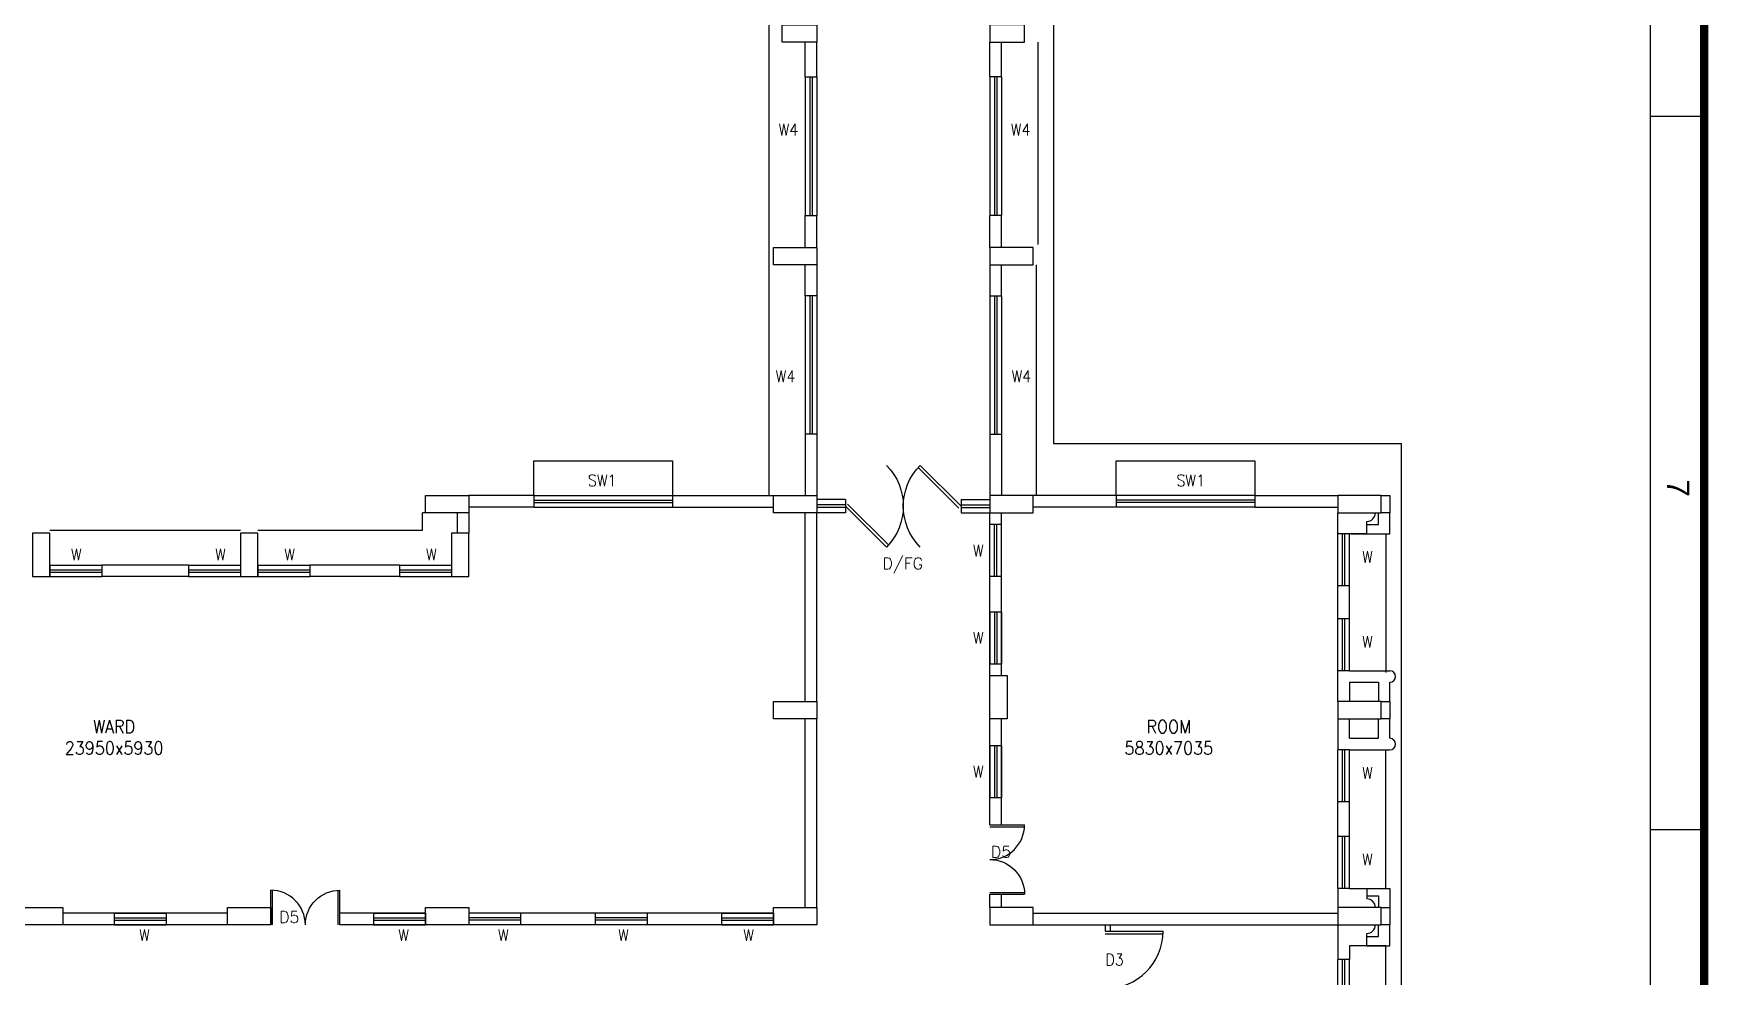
# Model space of a CAD drawing. Extents: x 10161149 to 10263331, y -3696053 to -3547728.
# Drawn here: x 10234311 to 10263331, y -3636757 to -3620428 of the extents above; entities that cross this region are included whole.
import ezdxf
from ezdxf.enums import TextEntityAlignment as Align

# ---------------------------------------------------------------- set-up
doc = ezdxf.new("R2010")
doc.units = 0
doc.header["$MEASUREMENT"] = 0
doc.linetypes.add('DASHED', pattern=[0.75, 0.5, -0.25])
for name, color, linetype in [('25', 6, 'CONTINUOUS'), ('5', 3, 'CONTINUOUS'), ('COL', 2, 'CONTINUOUS'), ('DAS', 1, 'DASHED'), ('DIM', 8, 'CONTINUOUS'), ('dim1', 5, 'CONTINUOUS'), ('DOOR', 31, 'CONTINUOUS'), ('Exi. Walls', 170, 'CONTINUOUS'), ('TITLE', 7, 'CONTINUOUS'), ('TXW', 6, 'CONTINUOUS'), ('Window', 4, 'CONTINUOUS')]:
    doc.layers.add(name, color=color, linetype=linetype)
doc.styles.add('ROMANS', font='arial.ttf')
doc.styles.get("Standard").update_dxf_attribs({"font": 'romans.shx'})

# ---------------------------------------------------------------- blocks, each defined once
blk = doc.blocks.new('WINP')
at = {"layer": 'Window'}
for p, q in [((0, 0), (0, 1)), ((0, 1), (1, 1)), ((1, 0), (1, 1)), ((0, 0.6), (1, 0.6)), ((0, 0.4), (1, 0.4)), ((0, 0), (1, 0))]:
    blk.add_line(p, q, dxfattribs=at)
blk = doc.blocks.new('DOORP')
at = {"layer": 'DOOR'}
for p, q in [((0, 0), (0, 1)), ((0.05, 0), (0.05, 0.999))]:
    blk.add_line(p, q, dxfattribs=at)
at = {"layer": 'DOOR', "color": 145}
blk.add_arc((0, 0), 1, 0, 90, dxfattribs=at)
blk = doc.blocks.new('A$C66962185')
at = {"layer": 'TITLE', "color": 7}
for p, q in [((181.423, -140930.66), (181.423, -140928.365)), ((211.686, -140930.66), (211.686, -140928.365))]:
    blk.add_line(p, q, dxfattribs=at)
at = {"layer": 'TITLE'}
blk.add_line((2.142, -140930.66), (360.704, -140930.66), dxfattribs=at)
at = {"layer": 'TITLE', "color": 7, "const_width": 0.355}
blk.add_lwpolyline([(363, -140928.365), (363, -141178.329), (0, -141178.329), (0, -140928.365)], close=True, dxfattribs=at)
at = {"layer": 'TITLE', "color": 7, "style": 'ROMANS'}
blk.add_text('7', height=0.952, dxfattribs=at).set_placement((197.2, -140929.478), align=Align.MIDDLE)

msp = doc.modelspace()

# ---------------------------------------------------------------- linework, layer by layer
at = {"layer": '25'}
for p, q in [((10248381, -3628498), (10247881, -3628498)), ((10248381, -3628590), (10247881, -3628590)), ((10248381, -3628636), (10247881, -3628636)), ((10250381, -3628498), (10250881, -3628498)), ((10250381, -3628590), (10250881, -3628590)), ((10250381, -3628636), (10250881, -3628636)), ((10248381, -3628728), (10247881, -3628728)), ((10250381, -3628728), (10250881, -3628728))]:
    msp.add_line(p, q, dxfattribs=at)
for points in [[(10257411, -3629093), (10257811, -3629093), (10257811, -3628728)], [(10257411, -3635233), (10257811, -3635233), (10257811, -3635563)], [(10257411, -3636228), (10257811, -3636228), (10257811, -3635863)]]:
    msp.add_lwpolyline(points, dxfattribs=at)
at = {"layer": 'COL', "color": 2}
for points in [[(10247281, -3620578), (10247281, -3620278), (10247881, -3620278), (10247881, -3620578)], [(10251481, -3620578), (10251481, -3620278), (10250881, -3620278), (10250881, -3620578)], [(10247131, -3624433), (10247131, -3624133), (10247881, -3624133), (10247881, -3624433)], [(10251631, -3624433), (10251631, -3624133), (10250881, -3624133), (10250881, -3624433)], [(10241101, -3628728), (10241101, -3628428), (10241851, -3628428), (10241851, -3628728)], [(10247131, -3628728), (10247131, -3628428), (10247881, -3628428), (10247881, -3628728)], [(10251631, -3628728), (10251631, -3628428), (10250881, -3628428), (10250881, -3628728)], [(10257661, -3628728), (10257661, -3628428), (10256911, -3628428), (10256911, -3628728)], [(10234596, -3629083), (10234296, -3629083), (10234296, -3629833), (10234596, -3629833)], [(10238196, -3629083), (10237896, -3629083), (10237896, -3629833), (10238196, -3629833)], [(10241851, -3629083), (10241551, -3629083), (10241551, -3629833), (10241851, -3629833)], [(10251181, -3632298), (10250881, -3632298), (10250881, -3631548), (10251181, -3631548)], [(10247131, -3632298), (10247131, -3631998), (10247881, -3631998), (10247881, -3632298)], [(10257661, -3632298), (10257661, -3631998), (10256911, -3631998), (10256911, -3632298)], [(10234071, -3635863), (10234071, -3635563), (10234821, -3635563), (10234821, -3635863)], [(10237671, -3635863), (10237671, -3635563), (10238421, -3635563), (10238421, -3635863)], [(10241101, -3635863), (10241101, -3635563), (10241851, -3635563), (10241851, -3635863)], [(10247131, -3635863), (10247131, -3635563), (10247881, -3635563), (10247881, -3635863)], [(10251631, -3635863), (10251631, -3635563), (10250881, -3635563), (10250881, -3635863)], [(10257661, -3635863), (10257661, -3635563), (10256911, -3635563), (10256911, -3635863)]]:
    msp.add_lwpolyline(points, close=True, dxfattribs=at)
at = {"layer": 'DAS', "linetype": 'Continuous'}
for p, q in [((10251981, -3611173), (10251981, -3627528)), ((10247051, -3611773), (10247051, -3628428)), ((10251711, -3620578), (10251711, -3624083)), ((10251681, -3624433), (10251681, -3628428)), ((10251981, -3627528), (10258011, -3627528)), ((10258011, -3670543), (10258011, -3627528)), ((10241051, -3629033), (10241051, -3628728)), ((10241101, -3628728), (10241051, -3628728)), ((10237896, -3629033), (10234596, -3629033)), ((10241051, -3629033), (10238196, -3629033))]:
    msp.add_line(p, q, dxfattribs=at)
for points in [[(10242981, -3628428), (10242981, -3627828), (10245381, -3627828), (10245381, -3628428)], [(10253071, -3628428), (10253071, -3627828), (10255471, -3627828), (10255471, -3628428)], [(10257411, -3629093), (10257741, -3629093), (10257741, -3631493)], [(10257411, -3635233), (10257741, -3635233), (10257741, -3632833)], [(10257411, -3638498), (10257741, -3638498), (10257741, -3636228), (10257411, -3636228)]]:
    msp.add_lwpolyline(points, dxfattribs=at)
at = {"layer": 'DIM'}
msp.add_lwpolyline([(10257411, -3628928), (10257611, -3628928), (10257611, -3628728)], dxfattribs=at)
at = {"layer": 'dim1'}
for points in [[(10257411, -3635363), (10257611, -3635363), (10257611, -3635563)], [(10257411, -3636063), (10257611, -3636063), (10257611, -3635863)]]:
    msp.add_lwpolyline(points, dxfattribs=at)
at = {"layer": 'Exi. Walls'}
for p, q in [((10247681, -3621178), (10247681, -3620578)), ((10247881, -3621178), (10247881, -3620578)), ((10250881, -3621178), (10250881, -3620578)), ((10251081, -3621178), (10251081, -3620578)), ((10247681, -3624133), (10247681, -3623578)), ((10247881, -3624133), (10247881, -3623578)), ((10250881, -3624133), (10250881, -3623578)), ((10251081, -3624133), (10251081, -3623578)), ((10247681, -3624968), (10247681, -3624433)), ((10247881, -3624433), (10247881, -3624968)), ((10250881, -3624433), (10250881, -3624968)), ((10251081, -3624968), (10251081, -3624433)), ((10247681, -3627368), (10247681, -3628428)), ((10247881, -3627368), (10247881, -3628428)), ((10250881, -3627368), (10250881, -3628428)), ((10251081, -3627368), (10251081, -3628428)), ((10242981, -3628428), (10241851, -3628428)), ((10242981, -3628628), (10241851, -3628628)), ((10245381, -3628428), (10247131, -3628428)), ((10245381, -3628628), (10247131, -3628628)), ((10248381, -3628498), (10248381, -3628728)), ((10250381, -3628498), (10250381, -3628728)), ((10253071, -3628428), (10251631, -3628428)), ((10253071, -3628628), (10251631, -3628628)), ((10255471, -3628428), (10256911, -3628428)), ((10255471, -3628628), (10256911, -3628628)), ((10241651, -3628728), (10241651, -3629083)), ((10241851, -3628728), (10241851, -3629083)), ((10247681, -3631998), (10247681, -3628728)), ((10247881, -3631998), (10247881, -3628728)), ((10250881, -3631548), (10250881, -3628728)), ((10251081, -3631548), (10251081, -3628728)), ((10256911, -3629093), (10256911, -3628728)), ((10257411, -3629093), (10257411, -3628878)), ((10257411, -3629093), (10256911, -3629093)), ((10257141, -3629093), (10257411, -3629093)), ((10236996, -3629633), (10235496, -3629633)), ((10236996, -3629833), (10235496, -3629833)), ((10240651, -3629633), (10239096, -3629633)), ((10240651, -3629833), (10239096, -3629833)), ((10256911, -3630563), (10256911, -3629993)), ((10257111, -3630563), (10257111, -3629993)), ((10256911, -3631998), (10256911, -3631463)), ((10257111, -3631463), (10257811, -3631463)), ((10257111, -3631663), (10257611, -3631663)), ((10257111, -3631663), (10257111, -3631998)), ((10257611, -3631663), (10257611, -3631998)), ((10257811, -3631998), (10257811, -3631663)), ((10257661, -3631998), (10257811, -3631998)), ((10257811, -3631998), (10257811, -3632298)), ((10247681, -3635563), (10247681, -3632298)), ((10247881, -3635563), (10247881, -3632298)), ((10250881, -3634133), (10250881, -3632298)), ((10251081, -3634133), (10251081, -3632298)), ((10256911, -3632298), (10256911, -3632833)), ((10257111, -3632633), (10257111, -3632298)), ((10257611, -3632633), (10257611, -3632298)), ((10257811, -3632298), (10257661, -3632298)), ((10257811, -3632633), (10257811, -3632298)), ((10257111, -3632633), (10257611, -3632633)), ((10257111, -3632833), (10257811, -3632833)), ((10256911, -3634333), (10256911, -3633733)), ((10257111, -3634333), (10257111, -3633733)), ((10250881, -3635563), (10250881, -3635333)), ((10251081, -3635563), (10251081, -3635333)), ((10256911, -3635233), (10256911, -3635563)), ((10257111, -3635233), (10257411, -3635233)), ((10257411, -3635233), (10257411, -3635413)), ((10237671, -3635663), (10234821, -3635663)), ((10237671, -3635863), (10234821, -3635863)), ((10241101, -3635663), (10239621, -3635663)), ((10241101, -3635863), (10239621, -3635863)), ((10247131, -3635663), (10241851, -3635663)), ((10247131, -3635863), (10241851, -3635863)), ((10251631, -3635663), (10256911, -3635663)), ((10251631, -3635863), (10256911, -3635863)), ((10252881, -3635863), (10252881, -3635971.2)), ((10252966, -3635863), (10252966, -3635971.2)), ((10256911, -3635863), (10256911, -3636463)), ((10257411, -3636228), (10257111, -3636228)), ((10257111, -3636228), (10257111, -3636463)), ((10257411, -3636228), (10257411, -3636013))]:
    msp.add_line(p, q, dxfattribs=at)
for points in [[(10257661, -3628428), (10257811, -3628428), (10257811, -3628728), (10257661, -3628728)], [(10257661, -3635563), (10257811, -3635563), (10257811, -3635863), (10257661, -3635863)]]:
    msp.add_lwpolyline(points, dxfattribs=at)
for centre, radius, start, end in [((10257411, -3628728), 150, 270, 0), ((10257811, -3631563), 100, 270, 90), ((10257811, -3632733), 100, 270, 90), ((10257411, -3635563), 150, 0, 90), ((10257411, -3635863), 150, 270, 0)]:
    msp.add_arc(centre, radius, start, end, dxfattribs=at)

# ---------------------------------------------------------------- block references
at = {"layer": '5'}
for name, p, xscale, yscale, zscale, rotation in [('WINP', (10247681, -3621178), 2400, 200, 2400.000000000034, 270), ('WINP', (10251081, -3621178), -2400, 200, 2400.000000000034, 90), ('WINP', (10247881, -3624968), -2400, 200, 2400.000000000034, 90), ('WINP', (10250881, -3624968), 2400, 200, 2400.000000000034, 270), ('DOORP', (10248381, -3628613), -999.9999999999836, 1000, 1000.000000000014, 225), ('DOORP', (10250381, -3628613), -999.9999999999836, 1000, 1000.000000000014, 45), ('WINP', (10242981, -3628428), -2400, 200, 2400.000000000034, 180), ('WINP', (10255471, -3628428), 2400, 200, 2400.000000000034, 180), ('WINP', (10257111, -3629993), 900, 200, 900.0000000000124, 90), ('WINP', (10257111, -3631463), 900, 200, 900.0000000000124, 90), ('WINP', (10257111, -3633733), 900, 200, 900.0000000000124, 90), ('DOORP', (10250881, -3634133), 600, 600, 600.0000000000084, 270), ('WINP', (10257111, -3635233), 900, 200, 900.0000000000124, 90), ('DOORP', (10250881, -3635333), -600, 600, 600.0000000000084, 270), ('DOORP', (10252881, -3635971.2), 1000, 1000, 1000.000000000014, 270), ('WINP', (10257111, -3638263), 1800, 200, 1800.000000000025, 90)]:
    msp.add_blockref(name, p, dxfattribs=dict(at, xscale=xscale, yscale=yscale, zscale=zscale, rotation=rotation))
at = {"layer": '5', "yscale": 600, "zscale": 600.0000000000084}
for p, xscale in [((10238421, -3635863), 600), ((10239621, -3635863), -600)]:
    msp.add_blockref('DOORP', p, dxfattribs=dict(at, xscale=xscale))
at = {"layer": 'DIM', "yscale": 200, "zscale": 900.0000000000124}
for p, xscale, rotation in [((10251081, -3629829.4), 900, 90), ((10234596, -3629633), -900, 180), ((10236996, -3629633), -900, 180), ((10238196, -3629633), -900, 180), ((10240651, -3629633), -900, 180), ((10251081, -3630446.6), -900, 90), ((10251081, -3632765.5), -900, 90), ((10235711.4, -3635663), -900, 180), ((10240201, -3635663), -900, 180), ((10242751, -3635663), 900, 180), ((10244941, -3635663), 900, 180), ((10246231, -3635663), -900, 180)]:
    msp.add_blockref('WINP', p, dxfattribs=dict(at, xscale=xscale, rotation=rotation))
at = {"layer": 'TITLE', "xscale": 408.2071461423766, "yscale": 408.2071430981014, "zscale": 408.2071443180172, "rotation": 270}
msp.add_blockref('A$C66962185', (67791223.9, -3547800.9), dxfattribs=at)

# ---------------------------------------------------------------- texts
at = {"layer": 'TXW', "width": 0.9}
for s, p in [('W4', (10247220.9, -3622191.5)), ('W4', (10251244.4, -3622191.5)), ('W4', (10247170.6, -3626465.1)), ('W4', (10251257.1, -3626465.1)), ('SW1', (10243917.7, -3628267.5)), ('SW1', (10254114.3, -3628267.5)), ('W', (10234961.4, -3629550.7)), ('W', (10237458, -3629550.7)), ('W', (10238658, -3629550.7)), ('W', (10241113, -3629550.7)), ('W', (10250588.4, -3629483.1)), ('W', (10257330.1, -3629591.8)), ('W', (10250588.4, -3630992.9)), ('W', (10257330.1, -3631061.8)), ('W', (10250588.4, -3633311.8)), ('W', (10257330.1, -3633331.8)), ('W', (10257330.1, -3634831.8)), ('W', (10236142.2, -3636141.3)), ('W', (10240630.8, -3636141.3)), ('W', (10242360.5, -3636141.3)), ('W', (10244440.6, -3636141.3)), ('W', (10246608.3, -3636141.3)), ('D3', (10252882.9, -3636565.7))]:
    msp.add_text(s, height=200, dxfattribs=at).set_placement(p)
at = {"layer": 'TXW'}
for s, p in [('D/FG', (10249020, -3629704.8)), ('D5', (10250898.8, -3634699)), ('D5', (10238566.5, -3635829))]:
    msp.add_text(s, height=200, dxfattribs=at).set_placement(p)
at = {"layer": 'TXW', "width": 0.9}
for s, p in [('WARD', (10235707.7, -3632431.3)), ('ROOM', (10253980.7, -3632431.3)), ('23950x5930', (10235707.7, -3632801.6)), ('5830x7035', (10253980.7, -3632801.6))]:
    msp.add_text(s, height=225, dxfattribs=at).set_placement(p, align=Align.MIDDLE)

doc.saveas('drawing.dxf')
